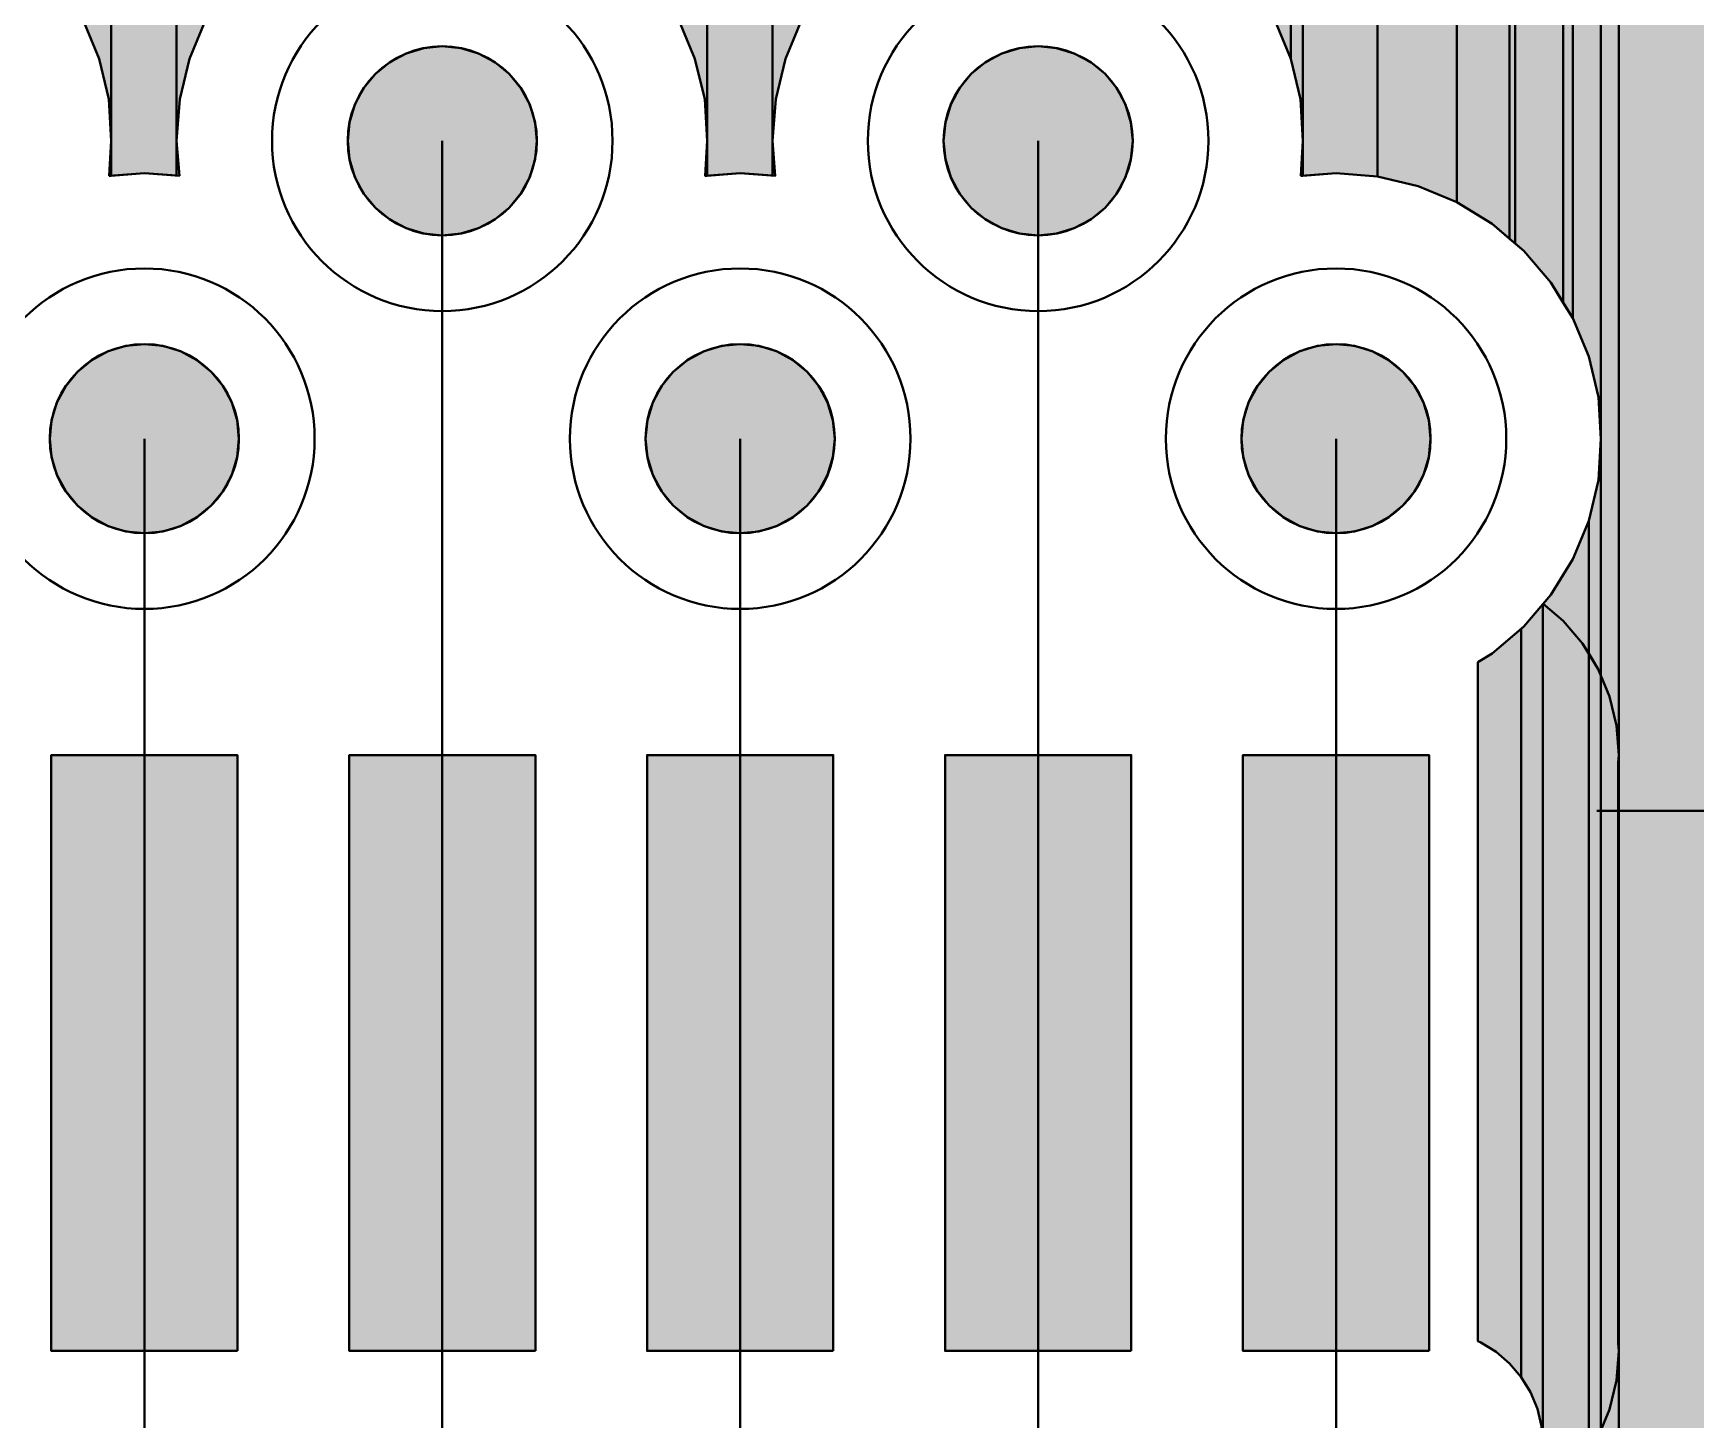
# Model space of a CAD drawing. Header units: millimetres. Extents: x 3.5 to 53, y 2.8 to 30.3.
# Drawn here: x 30.322 to 34.786, y 13.892 to 17.616 of the extents above; entities that cross this region are included whole.
import ezdxf

# ---------------------------------------------------------------- set-up
doc = ezdxf.new("R2010")
doc.units = ezdxf.units.MM
for name, color, linetype in [('bottom_copper', 7, 'Continuous'), ('drill_plated', 7, 'Continuous'), ('top_copper', 7, 'Continuous'), ('top_silk', 7, 'Continuous')]:
    doc.layers.add(name, color=color, linetype=linetype)

# ---------------------------------------------------------------- blocks, each defined once
blk = doc.blocks.new('Block3177')
at = {"layer": 'bottom_copper', "lineweight": 40}
for points in [[(5.3996, 13.6), (5.393, 13.7116), (5.3669, 13.8205), (5.324, 13.9239), (5.324, 26), (5.3996, 26), (5.3996, 13.6)], [(5.6, 13.5046), (5.4884, 13.5134), (5.3996, 13.5064), (5.3996, 26), (5.6, 26), (5.6, 13.5046)], [(5.8123, 13.4356), (5.7089, 13.4785), (5.6, 13.5046), (5.6, 26), (5.8123, 26), (5.8123, 13.4356)], [(5.9546, 13.337), (5.9077, 13.3771), (5.8123, 13.4356), (5.8123, 26), (5.9546, 26), (5.9546, 13.337)], [(6.124, 13.1239), (6.0655, 13.2193), (5.9928, 13.3044), (5.9546, 13.337), (5.9546, 26), (6.124, 26), (6.124, 13.1239)], [(6.1996, 12.8), (6.193, 12.9116), (6.1669, 13.0205), (6.124, 13.1239), (6.124, 26), (6.1996, 26), (6.1996, 12.8)], [(12.4884, 0), (6.1996, 0), (6.1996, 26), (12.4884, 26), (12.4884, 0)], [(2.1996, 13.6), (2.193, 13.7116), (2.1669, 13.8205), (2.124, 13.9239), (2.124, 20.2275), (2.1996, 20.2275), (2.1996, 13.6)], [(2.375, 13.5066), (2.2884, 13.5134), (2.1996, 13.5064), (2.1996, 20.2275), (2.375, 20.2275), (2.375, 13.5066)], [(2.5113, 14.0193), (2.4528, 13.9239), (2.4099, 13.8205), (2.3838, 13.7116), (2.375, 13.6), (2.375, 20.2275), (2.5113, 20.2275), (2.5113, 14.0193)], [(3.7996, 13.6), (3.793, 13.7116), (3.7669, 13.8205), (3.724, 13.9239), (3.724, 20.2275), (3.7996, 20.2275), (3.7996, 13.6)], [(3.975, 13.5066), (3.8884, 13.5134), (3.7996, 13.5064), (3.7996, 20.2275), (3.975, 20.2275), (3.975, 13.5066)], [(4.1036, 14.0067), (4.0528, 13.9239), (4.0099, 13.8205), (3.9838, 13.7116), (3.975, 13.6), (3.975, 20.2275), (4.1036, 20.2275), (4.1036, 14.0067)], [(2.1996, 13.5064), (2.194, 13.506), (2.1996, 13.6), (2.1996, 13.5064)], [(2.375, 13.5066), (2.375, 13.6), (2.3824, 13.506), (2.375, 13.5066)], [(3.7996, 13.5064), (3.794, 13.506), (3.7996, 13.6), (3.7996, 13.5064)], [(3.975, 13.5066), (3.975, 13.6), (3.9824, 13.506), (3.975, 13.5066)], [(5.3996, 13.5064), (5.394, 13.506), (5.3996, 13.6), (5.3996, 13.5064)], [(6.1996, 3.2), (6.193, 3.3116), (6.1669, 3.4205), (6.1669, 12.5795), (6.193, 12.6884), (6.1996, 12.8), (6.1996, 3.2)], [(6.1669, 3.4205), (6.124, 3.5239), (6.0655, 3.6193), (6.0441, 3.6444), (6.0441, 12.3556), (6.0655, 12.3807), (6.124, 12.4761), (6.1669, 12.5795), (6.1669, 3.4205)], [(6.0441, 10.1), (6.0404, 10.1478), (6.0292, 10.1945), (6.0108, 10.2388), (5.9858, 10.2795), (5.9857, 12.2895), (5.9928, 12.2956), (6.0441, 12.3556), (6.0441, 10.1)], [(5.9857, 10.2797), (5.9546, 10.3162), (5.9181, 10.3473), (5.8772, 10.3724), (5.8694, 10.3756), (5.8694, 12.1994), (5.9077, 12.2229), (5.9857, 12.2895), (5.9857, 10.2797)]]:
    blk.add_hatch(color=7, dxfattribs=at).paths.add_polyline_path(points, flags=0)
at = {"layer": 'bottom_copper', "color": 7, "lineweight": 40}
for points in [[(5.3996, 13.6), (5.393, 13.7116), (5.3669, 13.8205), (5.324, 13.9239), (5.324, 26), (5.3996, 26), (5.3996, 13.6)], [(5.6, 13.5046), (5.4884, 13.5134), (5.3996, 13.5064), (5.3996, 26), (5.6, 26), (5.6, 13.5046)], [(5.8123, 13.4356), (5.7089, 13.4785), (5.6, 13.5046), (5.6, 26), (5.8123, 26), (5.8123, 13.4356)], [(5.9546, 13.337), (5.9077, 13.3771), (5.8123, 13.4356), (5.8123, 26), (5.9546, 26), (5.9546, 13.337)], [(6.124, 13.1239), (6.0655, 13.2193), (5.9928, 13.3044), (5.9546, 13.337), (5.9546, 26), (6.124, 26), (6.124, 13.1239)], [(6.1996, 12.8), (6.193, 12.9116), (6.1669, 13.0205), (6.124, 13.1239), (6.124, 26), (6.1996, 26), (6.1996, 12.8)], [(12.4884, 0), (6.1996, 0), (6.1996, 26), (12.4884, 26), (12.4884, 0)], [(2.1996, 13.6), (2.193, 13.7116), (2.1669, 13.8205), (2.124, 13.9239), (2.124, 20.2275), (2.1996, 20.2275), (2.1996, 13.6)], [(2.375, 13.5066), (2.2884, 13.5134), (2.1996, 13.5064), (2.1996, 20.2275), (2.375, 20.2275), (2.375, 13.5066)], [(2.5113, 14.0193), (2.4528, 13.9239), (2.4099, 13.8205), (2.3838, 13.7116), (2.375, 13.6), (2.375, 20.2275), (2.5113, 20.2275), (2.5113, 14.0193)], [(3.7996, 13.6), (3.793, 13.7116), (3.7669, 13.8205), (3.724, 13.9239), (3.724, 20.2275), (3.7996, 20.2275), (3.7996, 13.6)], [(3.975, 13.5066), (3.8884, 13.5134), (3.7996, 13.5064), (3.7996, 20.2275), (3.975, 20.2275), (3.975, 13.5066)], [(4.1036, 14.0067), (4.0528, 13.9239), (4.0099, 13.8205), (3.9838, 13.7116), (3.975, 13.6), (3.975, 20.2275), (4.1036, 20.2275), (4.1036, 14.0067)], [(2.1996, 13.5064), (2.194, 13.506), (2.1996, 13.6), (2.1996, 13.5064)], [(2.375, 13.5066), (2.375, 13.6), (2.3824, 13.506), (2.375, 13.5066)], [(3.7996, 13.5064), (3.794, 13.506), (3.7996, 13.6), (3.7996, 13.5064)], [(3.975, 13.5066), (3.975, 13.6), (3.9824, 13.506), (3.975, 13.5066)], [(5.3996, 13.5064), (5.394, 13.506), (5.3996, 13.6), (5.3996, 13.5064)], [(6.1996, 3.2), (6.193, 3.3116), (6.1669, 3.4205), (6.1669, 12.5795), (6.193, 12.6884), (6.1996, 12.8), (6.1996, 3.2)], [(6.1669, 3.4205), (6.124, 3.5239), (6.0655, 3.6193), (6.0441, 3.6444), (6.0441, 12.3556), (6.0655, 12.3807), (6.124, 12.4761), (6.1669, 12.5795), (6.1669, 3.4205)], [(6.0441, 10.1), (6.0404, 10.1478), (6.0292, 10.1945), (6.0108, 10.2388), (5.9858, 10.2795), (5.9857, 12.2895), (5.9928, 12.2956), (6.0441, 12.3556), (6.0441, 10.1)], [(5.9857, 10.2797), (5.9546, 10.3162), (5.9181, 10.3473), (5.8772, 10.3724), (5.8694, 10.3756), (5.8694, 12.1994), (5.9077, 12.2229), (5.9857, 12.2895), (5.9857, 10.2797)]]:
    blk.add_lwpolyline(points, close=True, dxfattribs=at)
blk = doc.blocks.new('Block15967')
at = {"layer": 'top_copper', "lineweight": 40}
for points in [[(5.258, 13.8205), (5.2151, 13.9239), (5.1566, 14.0193), (5.1295, 14.051), (5.1295, 26), (5.258, 26), (5.258, 13.8205)], [(5.2907, 13.6), (5.2841, 13.7116), (5.258, 13.8205), (5.258, 26), (5.2907, 26), (5.2907, 13.6)], [(5.4911, 13.5046), (5.3795, 13.5134), (5.2907, 13.5064), (5.2907, 26), (5.4911, 26), (5.4911, 13.5046)], [(5.7034, 13.4356), (5.6, 13.4785), (5.4911, 13.5046), (5.4911, 26), (5.7034, 26), (5.7034, 13.4356)], [(5.8608, 13.3241), (5.7988, 13.3771), (5.7034, 13.4356), (5.7034, 26), (5.8608, 26), (5.8608, 13.3241)], [(5.9898, 13.1652), (5.9566, 13.2193), (5.8839, 13.3044), (5.8608, 13.3241), (5.8608, 26), (5.9898, 26), (5.9898, 13.1652)], [(6.0907, 12.8), (6.0841, 12.9116), (6.058, 13.0205), (6.0151, 13.1239), (5.9898, 13.1652), (5.9898, 26), (6.0907, 26), (6.0907, 12.8)], [(6.1391, 11.95), (6.1328, 12.0297), (6.1141, 12.1075), (6.0907, 12.1639), (6.0907, 26), (6.1391, 26), (6.1391, 11.95)], [(12.3795, 0), (6.1391, 0), (6.1391, 26), (12.3795, 26), (12.3795, 0)], [(2.0907, 13.6), (2.0841, 13.7116), (2.058, 13.8205), (2.0151, 13.9239), (2.0151, 20.2275), (2.0907, 20.2275), (2.0907, 13.6)], [(2.2661, 13.5066), (2.1795, 13.5134), (2.0907, 13.5064), (2.0907, 20.2275), (2.2661, 20.2275), (2.2661, 13.5066)], [(2.4024, 14.0193), (2.3439, 13.9239), (2.301, 13.8205), (2.2749, 13.7116), (2.2661, 13.6), (2.2661, 20.2275), (2.4024, 20.2275), (2.4024, 14.0193)], [(3.6907, 13.6), (3.6841, 13.7116), (3.658, 13.8205), (3.6151, 13.9239), (3.6151, 20.2275), (3.6907, 20.2275), (3.6907, 13.6)], [(3.8661, 13.5066), (3.7795, 13.5134), (3.6907, 13.5064), (3.6907, 20.2275), (3.8661, 20.2275), (3.8661, 13.5066)], [(3.9947, 14.0067), (3.9439, 13.9239), (3.901, 13.8205), (3.8749, 13.7116), (3.8661, 13.6), (3.8661, 20.2275), (3.9947, 20.2275), (3.9947, 14.0067)], [(2.0907, 13.5064), (2.0851, 13.506), (2.0907, 13.6), (2.0907, 13.5064)], [(2.2661, 13.5066), (2.2661, 13.6), (2.2735, 13.506), (2.2661, 13.5066)], [(3.6907, 13.5064), (3.6851, 13.506), (3.6907, 13.6), (3.6907, 13.5064)], [(3.8661, 13.5066), (3.8661, 13.6), (3.8735, 13.506), (3.8661, 13.5066)], [(5.2907, 13.5064), (5.2851, 13.506), (5.2907, 13.6), (5.2907, 13.5064)], [(6.0907, 12.1639), (6.0835, 12.1813), (6.058, 12.2229), (6.058, 12.5795), (6.0841, 12.6884), (6.0907, 12.8), (6.0907, 12.1639)], [(6.058, 12.2229), (6.0417, 12.2495), (5.9898, 12.3103), (5.9359, 12.3564), (5.9566, 12.3807), (6.0151, 12.4761), (6.058, 12.5795), (6.058, 12.2229)], [(6.1391, 10.35), (6.1375, 10.3699), (6.1375, 11.9301), (6.1391, 11.95), (6.1391, 10.35)], [(6.1391, 7.65), (6.1328, 7.7297), (6.1141, 7.8075), (6.0835, 7.8813), (6.0417, 7.9495), (6.0417, 10.0505), (6.0835, 10.1187), (6.1141, 10.1925), (6.1328, 10.2703), (6.1391, 10.35), (6.1391, 7.65)]]:
    blk.add_hatch(color=7, dxfattribs=at).paths.add_polyline_path(points, flags=0)
at = {"layer": 'top_copper', "color": 7, "lineweight": 40}
for points in [[(5.258, 13.8205), (5.2151, 13.9239), (5.1566, 14.0193), (5.1295, 14.051), (5.1295, 26), (5.258, 26), (5.258, 13.8205)], [(5.2907, 13.6), (5.2841, 13.7116), (5.258, 13.8205), (5.258, 26), (5.2907, 26), (5.2907, 13.6)], [(5.4911, 13.5046), (5.3795, 13.5134), (5.2907, 13.5064), (5.2907, 26), (5.4911, 26), (5.4911, 13.5046)], [(5.7034, 13.4356), (5.6, 13.4785), (5.4911, 13.5046), (5.4911, 26), (5.7034, 26), (5.7034, 13.4356)], [(5.8608, 13.3241), (5.7988, 13.3771), (5.7034, 13.4356), (5.7034, 26), (5.8608, 26), (5.8608, 13.3241)], [(5.9898, 13.1652), (5.9566, 13.2193), (5.8839, 13.3044), (5.8608, 13.3241), (5.8608, 26), (5.9898, 26), (5.9898, 13.1652)], [(6.0907, 12.8), (6.0841, 12.9116), (6.058, 13.0205), (6.0151, 13.1239), (5.9898, 13.1652), (5.9898, 26), (6.0907, 26), (6.0907, 12.8)], [(6.1391, 11.95), (6.1328, 12.0297), (6.1141, 12.1075), (6.0907, 12.1639), (6.0907, 26), (6.1391, 26), (6.1391, 11.95)], [(12.3795, 0), (6.1391, 0), (6.1391, 26), (12.3795, 26), (12.3795, 0)], [(2.0907, 13.6), (2.0841, 13.7116), (2.058, 13.8205), (2.0151, 13.9239), (2.0151, 20.2275), (2.0907, 20.2275), (2.0907, 13.6)], [(2.2661, 13.5066), (2.1795, 13.5134), (2.0907, 13.5064), (2.0907, 20.2275), (2.2661, 20.2275), (2.2661, 13.5066)], [(2.4024, 14.0193), (2.3439, 13.9239), (2.301, 13.8205), (2.2749, 13.7116), (2.2661, 13.6), (2.2661, 20.2275), (2.4024, 20.2275), (2.4024, 14.0193)], [(3.6907, 13.6), (3.6841, 13.7116), (3.658, 13.8205), (3.6151, 13.9239), (3.6151, 20.2275), (3.6907, 20.2275), (3.6907, 13.6)], [(3.8661, 13.5066), (3.7795, 13.5134), (3.6907, 13.5064), (3.6907, 20.2275), (3.8661, 20.2275), (3.8661, 13.5066)], [(3.9947, 14.0067), (3.9439, 13.9239), (3.901, 13.8205), (3.8749, 13.7116), (3.8661, 13.6), (3.8661, 20.2275), (3.9947, 20.2275), (3.9947, 14.0067)], [(2.0907, 13.5064), (2.0851, 13.506), (2.0907, 13.6), (2.0907, 13.5064)], [(2.2661, 13.5066), (2.2661, 13.6), (2.2735, 13.506), (2.2661, 13.5066)], [(3.6907, 13.5064), (3.6851, 13.506), (3.6907, 13.6), (3.6907, 13.5064)], [(3.8661, 13.5066), (3.8661, 13.6), (3.8735, 13.506), (3.8661, 13.5066)], [(5.2907, 13.5064), (5.2851, 13.506), (5.2907, 13.6), (5.2907, 13.5064)], [(6.0907, 12.1639), (6.0835, 12.1813), (6.058, 12.2229), (6.058, 12.5795), (6.0841, 12.6884), (6.0907, 12.8), (6.0907, 12.1639)], [(6.058, 12.2229), (6.0417, 12.2495), (5.9898, 12.3103), (5.9359, 12.3564), (5.9566, 12.3807), (6.0151, 12.4761), (6.058, 12.5795), (6.058, 12.2229)], [(6.1391, 10.35), (6.1375, 10.3699), (6.1375, 11.9301), (6.1391, 11.95), (6.1391, 10.35)], [(6.1391, 7.65), (6.1328, 7.7297), (6.1141, 7.8075), (6.0835, 7.8813), (6.0417, 7.9495), (6.0417, 10.0505), (6.0835, 10.1187), (6.1141, 10.1925), (6.1328, 10.2703), (6.1391, 10.35), (6.1391, 7.65)]]:
    blk.add_lwpolyline(points, close=True, dxfattribs=at)

msp = doc.modelspace()

# ---------------------------------------------------------------- hatches: boundary and pattern name
at = {"layer": 'bottom_copper', "lineweight": 40}
for points in [[(31.6694, 17.2775), (31.655, 17.2299), (31.6315, 17.186), (31.5999, 17.1475), (31.5614, 17.1159), (31.5175, 17.0924), (31.4699, 17.078), (31.4203, 17.0731), (31.3707, 17.078), (31.3231, 17.0924), (31.2792, 17.1159), (31.2407, 17.1475), (31.2091, 17.186), (31.1856, 17.2299), (31.1712, 17.2775), (31.1663, 17.3271), (31.1712, 17.3767), (31.1856, 17.4243), (31.2091, 17.4682), (31.2407, 17.5067), (31.2792, 17.5383), (31.3231, 17.5618), (31.3707, 17.5762), (31.4203, 17.5811), (31.4699, 17.5762), (31.5175, 17.5618), (31.5614, 17.5383), (31.5999, 17.5067), (31.6315, 17.4682), (31.655, 17.4243), (31.6694, 17.3767), (31.6743, 17.3271), (31.6694, 17.2775)], [(33.2694, 17.2775), (33.255, 17.2299), (33.2315, 17.186), (33.1999, 17.1475), (33.1614, 17.1159), (33.1175, 17.0924), (33.0699, 17.078), (33.0203, 17.0731), (32.9707, 17.078), (32.9231, 17.0924), (32.8792, 17.1159), (32.8407, 17.1475), (32.8091, 17.186), (32.7856, 17.2299), (32.7712, 17.2775), (32.7663, 17.3271), (32.7712, 17.3767), (32.7856, 17.4243), (32.8091, 17.4682), (32.8407, 17.5067), (32.8792, 17.5383), (32.9231, 17.5618), (32.9707, 17.5762), (33.0203, 17.5811), (33.0699, 17.5762), (33.1175, 17.5618), (33.1614, 17.5383), (33.1999, 17.5067), (33.2315, 17.4682), (33.255, 17.4243), (33.2694, 17.3767), (33.2743, 17.3271), (33.2694, 17.2775)], [(30.8694, 16.4775), (30.855, 16.4299), (30.8315, 16.386), (30.7999, 16.3475), (30.7614, 16.3159), (30.7175, 16.2924), (30.6699, 16.278), (30.6203, 16.2731), (30.5707, 16.278), (30.5231, 16.2924), (30.4792, 16.3159), (30.4407, 16.3475), (30.4091, 16.386), (30.3856, 16.4299), (30.3712, 16.4775), (30.3663, 16.5271), (30.3712, 16.5767), (30.3856, 16.6243), (30.4091, 16.6682), (30.4407, 16.7067), (30.4792, 16.7383), (30.5231, 16.7618), (30.5707, 16.7762), (30.6203, 16.7811), (30.6699, 16.7762), (30.7175, 16.7618), (30.7614, 16.7383), (30.7999, 16.7067), (30.8315, 16.6682), (30.855, 16.6243), (30.8694, 16.5767), (30.8743, 16.5271), (30.8694, 16.4775)], [(32.4694, 16.4775), (32.455, 16.4299), (32.4315, 16.386), (32.3999, 16.3475), (32.3614, 16.3159), (32.3175, 16.2924), (32.2699, 16.278), (32.2203, 16.2731), (32.1707, 16.278), (32.1231, 16.2924), (32.0792, 16.3159), (32.0407, 16.3475), (32.0091, 16.386), (31.9856, 16.4299), (31.9712, 16.4775), (31.9663, 16.5271), (31.9712, 16.5767), (31.9856, 16.6243), (32.0091, 16.6682), (32.0407, 16.7067), (32.0792, 16.7383), (32.1231, 16.7618), (32.1707, 16.7762), (32.2203, 16.7811), (32.2699, 16.7762), (32.3175, 16.7618), (32.3614, 16.7383), (32.3999, 16.7067), (32.4315, 16.6682), (32.455, 16.6243), (32.4694, 16.5767), (32.4743, 16.5271), (32.4694, 16.4775)], [(34.0694, 16.4775), (34.055, 16.4299), (34.0315, 16.386), (33.9999, 16.3475), (33.9614, 16.3159), (33.9175, 16.2924), (33.8699, 16.278), (33.8203, 16.2731), (33.7707, 16.278), (33.7231, 16.2924), (33.6792, 16.3159), (33.6407, 16.3475), (33.6091, 16.386), (33.5856, 16.4299), (33.5712, 16.4775), (33.5663, 16.5271), (33.5712, 16.5767), (33.5856, 16.6243), (33.6091, 16.6682), (33.6407, 16.7067), (33.6792, 16.7383), (33.7231, 16.7618), (33.7707, 16.7762), (33.8203, 16.7811), (33.8699, 16.7762), (33.9175, 16.7618), (33.9614, 16.7383), (33.9999, 16.7067), (34.0315, 16.6682), (34.055, 16.6243), (34.0694, 16.5767), (34.0743, 16.5271), (34.0694, 16.4775)]]:
    msp.add_hatch(color=7, dxfattribs=at).paths.add_polyline_path(points, flags=0)
at = {"layer": 'drill_plated', "lineweight": 40}
for points in [[(31.6694, 17.2775), (31.655, 17.2299), (31.6315, 17.186), (31.5999, 17.1475), (31.5614, 17.1159), (31.5175, 17.0924), (31.4699, 17.078), (31.4203, 17.0731), (31.3707, 17.078), (31.3231, 17.0924), (31.2792, 17.1159), (31.2407, 17.1475), (31.2091, 17.186), (31.1856, 17.2299), (31.1712, 17.2775), (31.1663, 17.3271), (31.1712, 17.3767), (31.1856, 17.4243), (31.2091, 17.4682), (31.2407, 17.5067), (31.2792, 17.5383), (31.3231, 17.5618), (31.3707, 17.5762), (31.4203, 17.5811), (31.4699, 17.5762), (31.5175, 17.5618), (31.5614, 17.5383), (31.5999, 17.5067), (31.6315, 17.4682), (31.655, 17.4243), (31.6694, 17.3767), (31.6743, 17.3271), (31.6694, 17.2775)], [(33.2694, 17.2775), (33.255, 17.2299), (33.2315, 17.186), (33.1999, 17.1475), (33.1614, 17.1159), (33.1175, 17.0924), (33.0699, 17.078), (33.0203, 17.0731), (32.9707, 17.078), (32.9231, 17.0924), (32.8792, 17.1159), (32.8407, 17.1475), (32.8091, 17.186), (32.7856, 17.2299), (32.7712, 17.2775), (32.7663, 17.3271), (32.7712, 17.3767), (32.7856, 17.4243), (32.8091, 17.4682), (32.8407, 17.5067), (32.8792, 17.5383), (32.9231, 17.5618), (32.9707, 17.5762), (33.0203, 17.5811), (33.0699, 17.5762), (33.1175, 17.5618), (33.1614, 17.5383), (33.1999, 17.5067), (33.2315, 17.4682), (33.255, 17.4243), (33.2694, 17.3767), (33.2743, 17.3271), (33.2694, 17.2775)], [(30.8694, 16.4775), (30.855, 16.4299), (30.8315, 16.386), (30.7999, 16.3475), (30.7614, 16.3159), (30.7175, 16.2924), (30.6699, 16.278), (30.6203, 16.2731), (30.5707, 16.278), (30.5231, 16.2924), (30.4792, 16.3159), (30.4407, 16.3475), (30.4091, 16.386), (30.3856, 16.4299), (30.3712, 16.4775), (30.3663, 16.5271), (30.3712, 16.5767), (30.3856, 16.6243), (30.4091, 16.6682), (30.4407, 16.7067), (30.4792, 16.7383), (30.5231, 16.7618), (30.5707, 16.7762), (30.6203, 16.7811), (30.6699, 16.7762), (30.7175, 16.7618), (30.7614, 16.7383), (30.7999, 16.7067), (30.8315, 16.6682), (30.855, 16.6243), (30.8694, 16.5767), (30.8743, 16.5271), (30.8694, 16.4775)], [(32.4694, 16.4775), (32.455, 16.4299), (32.4315, 16.386), (32.3999, 16.3475), (32.3614, 16.3159), (32.3175, 16.2924), (32.2699, 16.278), (32.2203, 16.2731), (32.1707, 16.278), (32.1231, 16.2924), (32.0792, 16.3159), (32.0407, 16.3475), (32.0091, 16.386), (31.9856, 16.4299), (31.9712, 16.4775), (31.9663, 16.5271), (31.9712, 16.5767), (31.9856, 16.6243), (32.0091, 16.6682), (32.0407, 16.7067), (32.0792, 16.7383), (32.1231, 16.7618), (32.1707, 16.7762), (32.2203, 16.7811), (32.2699, 16.7762), (32.3175, 16.7618), (32.3614, 16.7383), (32.3999, 16.7067), (32.4315, 16.6682), (32.455, 16.6243), (32.4694, 16.5767), (32.4743, 16.5271), (32.4694, 16.4775)], [(34.0694, 16.4775), (34.055, 16.4299), (34.0315, 16.386), (33.9999, 16.3475), (33.9614, 16.3159), (33.9175, 16.2924), (33.8699, 16.278), (33.8203, 16.2731), (33.7707, 16.278), (33.7231, 16.2924), (33.6792, 16.3159), (33.6407, 16.3475), (33.6091, 16.386), (33.5856, 16.4299), (33.5712, 16.4775), (33.5663, 16.5271), (33.5712, 16.5767), (33.5856, 16.6243), (33.6091, 16.6682), (33.6407, 16.7067), (33.6792, 16.7383), (33.7231, 16.7618), (33.7707, 16.7762), (33.8203, 16.7811), (33.8699, 16.7762), (33.9175, 16.7618), (33.9614, 16.7383), (33.9999, 16.7067), (34.0315, 16.6682), (34.055, 16.6243), (34.0694, 16.5767), (34.0743, 16.5271), (34.0694, 16.4775)]]:
    msp.add_hatch(color=7, dxfattribs=at).paths.add_polyline_path(points, flags=0)
at = {"layer": 'top_copper', "lineweight": 40}
for points in [[(31.6694, 17.2775), (31.655, 17.2299), (31.6315, 17.186), (31.5999, 17.1475), (31.5614, 17.1159), (31.5175, 17.0924), (31.4699, 17.078), (31.4203, 17.0731), (31.3707, 17.078), (31.3231, 17.0924), (31.2792, 17.1159), (31.2407, 17.1475), (31.2091, 17.186), (31.1856, 17.2299), (31.1712, 17.2775), (31.1663, 17.3271), (31.1712, 17.3767), (31.1856, 17.4243), (31.2091, 17.4682), (31.2407, 17.5067), (31.2792, 17.5383), (31.3231, 17.5618), (31.3707, 17.5762), (31.4203, 17.5811), (31.4699, 17.5762), (31.5175, 17.5618), (31.5614, 17.5383), (31.5999, 17.5067), (31.6315, 17.4682), (31.655, 17.4243), (31.6694, 17.3767), (31.6743, 17.3271), (31.6694, 17.2775)], [(33.2694, 17.2775), (33.255, 17.2299), (33.2315, 17.186), (33.1999, 17.1475), (33.1614, 17.1159), (33.1175, 17.0924), (33.0699, 17.078), (33.0203, 17.0731), (32.9707, 17.078), (32.9231, 17.0924), (32.8792, 17.1159), (32.8407, 17.1475), (32.8091, 17.186), (32.7856, 17.2299), (32.7712, 17.2775), (32.7663, 17.3271), (32.7712, 17.3767), (32.7856, 17.4243), (32.8091, 17.4682), (32.8407, 17.5067), (32.8792, 17.5383), (32.9231, 17.5618), (32.9707, 17.5762), (33.0203, 17.5811), (33.0699, 17.5762), (33.1175, 17.5618), (33.1614, 17.5383), (33.1999, 17.5067), (33.2315, 17.4682), (33.255, 17.4243), (33.2694, 17.3767), (33.2743, 17.3271), (33.2694, 17.2775)], [(30.8694, 16.4775), (30.855, 16.4299), (30.8315, 16.386), (30.7999, 16.3475), (30.7614, 16.3159), (30.7175, 16.2924), (30.6699, 16.278), (30.6203, 16.2731), (30.5707, 16.278), (30.5231, 16.2924), (30.4792, 16.3159), (30.4407, 16.3475), (30.4091, 16.386), (30.3856, 16.4299), (30.3712, 16.4775), (30.3663, 16.5271), (30.3712, 16.5767), (30.3856, 16.6243), (30.4091, 16.6682), (30.4407, 16.7067), (30.4792, 16.7383), (30.5231, 16.7618), (30.5707, 16.7762), (30.6203, 16.7811), (30.6699, 16.7762), (30.7175, 16.7618), (30.7614, 16.7383), (30.7999, 16.7067), (30.8315, 16.6682), (30.855, 16.6243), (30.8694, 16.5767), (30.8743, 16.5271), (30.8694, 16.4775)], [(32.4694, 16.4775), (32.455, 16.4299), (32.4315, 16.386), (32.3999, 16.3475), (32.3614, 16.3159), (32.3175, 16.2924), (32.2699, 16.278), (32.2203, 16.2731), (32.1707, 16.278), (32.1231, 16.2924), (32.0792, 16.3159), (32.0407, 16.3475), (32.0091, 16.386), (31.9856, 16.4299), (31.9712, 16.4775), (31.9663, 16.5271), (31.9712, 16.5767), (31.9856, 16.6243), (32.0091, 16.6682), (32.0407, 16.7067), (32.0792, 16.7383), (32.1231, 16.7618), (32.1707, 16.7762), (32.2203, 16.7811), (32.2699, 16.7762), (32.3175, 16.7618), (32.3614, 16.7383), (32.3999, 16.7067), (32.4315, 16.6682), (32.455, 16.6243), (32.4694, 16.5767), (32.4743, 16.5271), (32.4694, 16.4775)], [(34.0694, 16.4775), (34.055, 16.4299), (34.0315, 16.386), (33.9999, 16.3475), (33.9614, 16.3159), (33.9175, 16.2924), (33.8699, 16.278), (33.8203, 16.2731), (33.7707, 16.278), (33.7231, 16.2924), (33.6792, 16.3159), (33.6407, 16.3475), (33.6091, 16.386), (33.5856, 16.4299), (33.5712, 16.4775), (33.5663, 16.5271), (33.5712, 16.5767), (33.5856, 16.6243), (33.6091, 16.6682), (33.6407, 16.7067), (33.6792, 16.7383), (33.7231, 16.7618), (33.7707, 16.7762), (33.8203, 16.7811), (33.8699, 16.7762), (33.9175, 16.7618), (33.9614, 16.7383), (33.9999, 16.7067), (34.0315, 16.6682), (34.055, 16.6243), (34.0694, 16.5767), (34.0743, 16.5271), (34.0694, 16.4775)], [(30.8703, 14.0771), (30.3703, 14.0771), (30.3703, 15.6771), (30.8703, 15.6771), (30.8703, 14.0771)], [(31.6703, 14.0771), (31.1703, 14.0771), (31.1703, 15.6771), (31.6703, 15.6771), (31.6703, 14.0771)], [(32.4703, 14.0771), (31.9703, 14.0771), (31.9703, 15.6771), (32.4703, 15.6771), (32.4703, 14.0771)], [(33.2703, 14.0771), (32.7703, 14.0771), (32.7703, 15.6771), (33.2703, 15.6771), (33.2703, 14.0771)], [(34.0703, 14.0771), (33.5703, 14.0771), (33.5703, 15.6771), (34.0703, 15.6771), (34.0703, 14.0771)]]:
    msp.add_hatch(color=7, dxfattribs=at).paths.add_polyline_path(points, flags=0)

# ---------------------------------------------------------------- linework, layer by layer
at = {"layer": 'bottom_copper', "color": 7, "lineweight": 40}
for p, q in [((30.4988, 17.5476), (30.4559, 17.651)), ((30.7847, 17.651), (30.7418, 17.5476)), ((32.0988, 17.5476), (32.0559, 17.651)), ((32.3847, 17.651), (32.3418, 17.5476)), ((33.6988, 17.5476), (33.6559, 17.651)), ((30.5249, 17.4387), (30.4988, 17.5476)), ((30.7418, 17.5476), (30.7157, 17.4387)), ((32.1249, 17.4387), (32.0988, 17.5476)), ((32.3418, 17.5476), (32.3157, 17.4387)), ((33.7249, 17.4387), (33.6988, 17.5476)), ((30.5315, 17.3271), (30.5249, 17.4387)), ((30.7157, 17.4387), (30.7069, 17.3271)), ((32.1315, 17.3271), (32.1249, 17.4387)), ((32.3157, 17.4387), (32.3069, 17.3271)), ((33.7315, 17.3271), (33.7249, 17.4387)), ((30.5259, 17.2331), (30.5315, 17.3271)), ((30.7069, 17.3271), (30.7143, 17.2331)), ((31.4203, 17.3271), (31.4203, 12.8271)), ((32.1259, 17.2331), (32.1315, 17.3271)), ((32.3069, 17.3271), (32.3143, 17.2331)), ((33.0203, 17.3271), (33.0203, 12.8271)), ((33.7259, 17.2331), (33.7315, 17.3271)), ((30.6203, 17.2405), (30.5259, 17.2331)), ((30.7143, 17.2331), (30.6203, 17.2405)), ((32.2203, 17.2405), (32.1259, 17.2331)), ((32.3143, 17.2331), (32.2203, 17.2405)), ((33.8203, 17.2405), (33.7259, 17.2331)), ((33.9319, 17.2317), (33.8203, 17.2405)), ((34.0408, 17.2056), (33.9319, 17.2317)), ((34.1442, 17.1627), (34.0408, 17.2056)), ((34.2396, 17.1042), (34.1442, 17.1627)), ((34.3247, 17.0315), (34.2396, 17.1042)), ((34.3974, 16.9464), (34.3247, 17.0315)), ((34.4559, 16.851), (34.3974, 16.9464)), ((34.4988, 16.7476), (34.4559, 16.851)), ((34.5249, 16.6387), (34.4988, 16.7476)), ((34.5315, 16.5271), (34.5249, 16.6387)), ((30.6203, 16.5271), (30.6203, 12.8271)), ((32.2203, 16.5271), (32.2203, 12.8271)), ((33.8203, 16.5271), (33.8203, 12.8271)), ((34.5249, 16.4155), (34.5315, 16.5271)), ((34.4988, 16.3066), (34.5249, 16.4155)), ((34.4559, 16.2032), (34.4988, 16.3066)), ((34.3974, 16.1078), (34.4559, 16.2032)), ((34.3247, 16.0227), (34.3974, 16.1078)), ((34.2396, 15.95), (34.3247, 16.0227)), ((34.2013, 15.9265), (34.2396, 15.95)), ((34.2013, 14.1027), (34.2013, 15.9265)), ((34.2091, 14.0995), (34.2013, 14.1027)), ((34.25, 14.0744), (34.2091, 14.0995)), ((34.2865, 14.0433), (34.25, 14.0744)), ((34.3176, 14.0068), (34.2865, 14.0433)), ((34.3427, 13.9659), (34.3176, 14.0068)), ((34.3611, 13.9216), (34.3427, 13.9659)), ((34.3723, 13.8749), (34.3611, 13.9216))]:
    msp.add_line(p, q, dxfattribs=at)
for points in [[(31.6694, 17.2775), (31.655, 17.2299), (31.6315, 17.186), (31.5999, 17.1475), (31.5614, 17.1159), (31.5175, 17.0924), (31.4699, 17.078), (31.4203, 17.0731), (31.3707, 17.078), (31.3231, 17.0924), (31.2792, 17.1159), (31.2407, 17.1475), (31.2091, 17.186), (31.1856, 17.2299), (31.1712, 17.2775), (31.1663, 17.3271), (31.1712, 17.3767), (31.1856, 17.4243), (31.2091, 17.4682), (31.2407, 17.5067), (31.2792, 17.5383), (31.3231, 17.5618), (31.3707, 17.5762), (31.4203, 17.5811), (31.4699, 17.5762), (31.5175, 17.5618), (31.5614, 17.5383), (31.5999, 17.5067), (31.6315, 17.4682), (31.655, 17.4243), (31.6694, 17.3767), (31.6743, 17.3271), (31.6694, 17.2775)], [(33.2694, 17.2775), (33.255, 17.2299), (33.2315, 17.186), (33.1999, 17.1475), (33.1614, 17.1159), (33.1175, 17.0924), (33.0699, 17.078), (33.0203, 17.0731), (32.9707, 17.078), (32.9231, 17.0924), (32.8792, 17.1159), (32.8407, 17.1475), (32.8091, 17.186), (32.7856, 17.2299), (32.7712, 17.2775), (32.7663, 17.3271), (32.7712, 17.3767), (32.7856, 17.4243), (32.8091, 17.4682), (32.8407, 17.5067), (32.8792, 17.5383), (32.9231, 17.5618), (32.9707, 17.5762), (33.0203, 17.5811), (33.0699, 17.5762), (33.1175, 17.5618), (33.1614, 17.5383), (33.1999, 17.5067), (33.2315, 17.4682), (33.255, 17.4243), (33.2694, 17.3767), (33.2743, 17.3271), (33.2694, 17.2775)], [(30.8694, 16.4775), (30.855, 16.4299), (30.8315, 16.386), (30.7999, 16.3475), (30.7614, 16.3159), (30.7175, 16.2924), (30.6699, 16.278), (30.6203, 16.2731), (30.5707, 16.278), (30.5231, 16.2924), (30.4792, 16.3159), (30.4407, 16.3475), (30.4091, 16.386), (30.3856, 16.4299), (30.3712, 16.4775), (30.3663, 16.5271), (30.3712, 16.5767), (30.3856, 16.6243), (30.4091, 16.6682), (30.4407, 16.7067), (30.4792, 16.7383), (30.5231, 16.7618), (30.5707, 16.7762), (30.6203, 16.7811), (30.6699, 16.7762), (30.7175, 16.7618), (30.7614, 16.7383), (30.7999, 16.7067), (30.8315, 16.6682), (30.855, 16.6243), (30.8694, 16.5767), (30.8743, 16.5271), (30.8694, 16.4775)], [(32.4694, 16.4775), (32.455, 16.4299), (32.4315, 16.386), (32.3999, 16.3475), (32.3614, 16.3159), (32.3175, 16.2924), (32.2699, 16.278), (32.2203, 16.2731), (32.1707, 16.278), (32.1231, 16.2924), (32.0792, 16.3159), (32.0407, 16.3475), (32.0091, 16.386), (31.9856, 16.4299), (31.9712, 16.4775), (31.9663, 16.5271), (31.9712, 16.5767), (31.9856, 16.6243), (32.0091, 16.6682), (32.0407, 16.7067), (32.0792, 16.7383), (32.1231, 16.7618), (32.1707, 16.7762), (32.2203, 16.7811), (32.2699, 16.7762), (32.3175, 16.7618), (32.3614, 16.7383), (32.3999, 16.7067), (32.4315, 16.6682), (32.455, 16.6243), (32.4694, 16.5767), (32.4743, 16.5271), (32.4694, 16.4775)], [(34.0694, 16.4775), (34.055, 16.4299), (34.0315, 16.386), (33.9999, 16.3475), (33.9614, 16.3159), (33.9175, 16.2924), (33.8699, 16.278), (33.8203, 16.2731), (33.7707, 16.278), (33.7231, 16.2924), (33.6792, 16.3159), (33.6407, 16.3475), (33.6091, 16.386), (33.5856, 16.4299), (33.5712, 16.4775), (33.5663, 16.5271), (33.5712, 16.5767), (33.5856, 16.6243), (33.6091, 16.6682), (33.6407, 16.7067), (33.6792, 16.7383), (33.7231, 16.7618), (33.7707, 16.7762), (33.8203, 16.7811), (33.8699, 16.7762), (33.9175, 16.7618), (33.9614, 16.7383), (33.9999, 16.7067), (34.0315, 16.6682), (34.055, 16.6243), (34.0694, 16.5767), (34.0743, 16.5271), (34.0694, 16.4775)]]:
    msp.add_lwpolyline(points, close=True, dxfattribs=at)
for centre, major_axis in [((31.4203, 17.3271), (0.4572, 0)), ((33.0203, 17.3271), (0.4572, 0)), ((31.4203, 17.3271), (0.254, 0)), ((33.0203, 17.3271), (0.254, 0)), ((30.6203, 16.5271), (0.4572, 0)), ((32.2203, 16.5271), (0.4572, 0)), ((33.8203, 16.5271), (0.4572, 0)), ((30.6203, 16.5271), (0.254, 0)), ((32.2203, 16.5271), (0.254, 0)), ((33.8203, 16.5271), (0.254, 0))]:
    msp.add_ellipse(centre, major_axis=major_axis, ratio=1, dxfattribs=at)
at = {"layer": 'drill_plated', "color": 7, "lineweight": 40}
for points in [[(31.6694, 17.2775), (31.655, 17.2299), (31.6315, 17.186), (31.5999, 17.1475), (31.5614, 17.1159), (31.5175, 17.0924), (31.4699, 17.078), (31.4203, 17.0731), (31.3707, 17.078), (31.3231, 17.0924), (31.2792, 17.1159), (31.2407, 17.1475), (31.2091, 17.186), (31.1856, 17.2299), (31.1712, 17.2775), (31.1663, 17.3271), (31.1712, 17.3767), (31.1856, 17.4243), (31.2091, 17.4682), (31.2407, 17.5067), (31.2792, 17.5383), (31.3231, 17.5618), (31.3707, 17.5762), (31.4203, 17.5811), (31.4699, 17.5762), (31.5175, 17.5618), (31.5614, 17.5383), (31.5999, 17.5067), (31.6315, 17.4682), (31.655, 17.4243), (31.6694, 17.3767), (31.6743, 17.3271), (31.6694, 17.2775)], [(33.2694, 17.2775), (33.255, 17.2299), (33.2315, 17.186), (33.1999, 17.1475), (33.1614, 17.1159), (33.1175, 17.0924), (33.0699, 17.078), (33.0203, 17.0731), (32.9707, 17.078), (32.9231, 17.0924), (32.8792, 17.1159), (32.8407, 17.1475), (32.8091, 17.186), (32.7856, 17.2299), (32.7712, 17.2775), (32.7663, 17.3271), (32.7712, 17.3767), (32.7856, 17.4243), (32.8091, 17.4682), (32.8407, 17.5067), (32.8792, 17.5383), (32.9231, 17.5618), (32.9707, 17.5762), (33.0203, 17.5811), (33.0699, 17.5762), (33.1175, 17.5618), (33.1614, 17.5383), (33.1999, 17.5067), (33.2315, 17.4682), (33.255, 17.4243), (33.2694, 17.3767), (33.2743, 17.3271), (33.2694, 17.2775)], [(30.8694, 16.4775), (30.855, 16.4299), (30.8315, 16.386), (30.7999, 16.3475), (30.7614, 16.3159), (30.7175, 16.2924), (30.6699, 16.278), (30.6203, 16.2731), (30.5707, 16.278), (30.5231, 16.2924), (30.4792, 16.3159), (30.4407, 16.3475), (30.4091, 16.386), (30.3856, 16.4299), (30.3712, 16.4775), (30.3663, 16.5271), (30.3712, 16.5767), (30.3856, 16.6243), (30.4091, 16.6682), (30.4407, 16.7067), (30.4792, 16.7383), (30.5231, 16.7618), (30.5707, 16.7762), (30.6203, 16.7811), (30.6699, 16.7762), (30.7175, 16.7618), (30.7614, 16.7383), (30.7999, 16.7067), (30.8315, 16.6682), (30.855, 16.6243), (30.8694, 16.5767), (30.8743, 16.5271), (30.8694, 16.4775)], [(32.4694, 16.4775), (32.455, 16.4299), (32.4315, 16.386), (32.3999, 16.3475), (32.3614, 16.3159), (32.3175, 16.2924), (32.2699, 16.278), (32.2203, 16.2731), (32.1707, 16.278), (32.1231, 16.2924), (32.0792, 16.3159), (32.0407, 16.3475), (32.0091, 16.386), (31.9856, 16.4299), (31.9712, 16.4775), (31.9663, 16.5271), (31.9712, 16.5767), (31.9856, 16.6243), (32.0091, 16.6682), (32.0407, 16.7067), (32.0792, 16.7383), (32.1231, 16.7618), (32.1707, 16.7762), (32.2203, 16.7811), (32.2699, 16.7762), (32.3175, 16.7618), (32.3614, 16.7383), (32.3999, 16.7067), (32.4315, 16.6682), (32.455, 16.6243), (32.4694, 16.5767), (32.4743, 16.5271), (32.4694, 16.4775)], [(34.0694, 16.4775), (34.055, 16.4299), (34.0315, 16.386), (33.9999, 16.3475), (33.9614, 16.3159), (33.9175, 16.2924), (33.8699, 16.278), (33.8203, 16.2731), (33.7707, 16.278), (33.7231, 16.2924), (33.6792, 16.3159), (33.6407, 16.3475), (33.6091, 16.386), (33.5856, 16.4299), (33.5712, 16.4775), (33.5663, 16.5271), (33.5712, 16.5767), (33.5856, 16.6243), (33.6091, 16.6682), (33.6407, 16.7067), (33.6792, 16.7383), (33.7231, 16.7618), (33.7707, 16.7762), (33.8203, 16.7811), (33.8699, 16.7762), (33.9175, 16.7618), (33.9614, 16.7383), (33.9999, 16.7067), (34.0315, 16.6682), (34.055, 16.6243), (34.0694, 16.5767), (34.0743, 16.5271), (34.0694, 16.4775)]]:
    msp.add_lwpolyline(points, close=True, dxfattribs=at)
for centre in [(31.4203, 17.3271), (33.0203, 17.3271), (30.6203, 16.5271), (32.2203, 16.5271), (33.8203, 16.5271)]:
    msp.add_ellipse(centre, major_axis=(0.254, 0), ratio=1, dxfattribs=at)
at = {"layer": 'top_copper', "color": 7, "lineweight": 40}
for p, q in [((30.4988, 17.5476), (30.4559, 17.651)), ((30.7847, 17.651), (30.7418, 17.5476)), ((32.0988, 17.5476), (32.0559, 17.651)), ((32.3847, 17.651), (32.3418, 17.5476)), ((33.6988, 17.5476), (33.6559, 17.651)), ((30.5249, 17.4387), (30.4988, 17.5476)), ((30.7418, 17.5476), (30.7157, 17.4387)), ((32.1249, 17.4387), (32.0988, 17.5476)), ((32.3418, 17.5476), (32.3157, 17.4387)), ((33.7249, 17.4387), (33.6988, 17.5476)), ((30.5315, 17.3271), (30.5249, 17.4387)), ((30.7157, 17.4387), (30.7069, 17.3271)), ((32.1315, 17.3271), (32.1249, 17.4387)), ((32.3157, 17.4387), (32.3069, 17.3271)), ((33.7315, 17.3271), (33.7249, 17.4387)), ((30.5259, 17.2331), (30.5315, 17.3271)), ((30.7069, 17.3271), (30.7143, 17.2331)), ((31.4203, 17.3271), (31.4203, 14.877)), ((32.1259, 17.2331), (32.1315, 17.3271)), ((32.3069, 17.3271), (32.3143, 17.2331)), ((33.0203, 17.3271), (33.0203, 14.877)), ((33.7259, 17.2331), (33.7315, 17.3271)), ((30.6203, 17.2405), (30.5259, 17.2331)), ((30.7143, 17.2331), (30.6203, 17.2405)), ((32.2203, 17.2405), (32.1259, 17.2331)), ((32.3143, 17.2331), (32.2203, 17.2405)), ((33.8203, 17.2405), (33.7259, 17.2331)), ((33.9319, 17.2317), (33.8203, 17.2405)), ((34.0408, 17.2056), (33.9319, 17.2317)), ((34.1442, 17.1627), (34.0408, 17.2056)), ((34.2396, 17.1042), (34.1442, 17.1627)), ((34.3247, 17.0315), (34.2396, 17.1042)), ((34.3974, 16.9464), (34.3247, 17.0315)), ((34.4559, 16.851), (34.3974, 16.9464)), ((34.4988, 16.7476), (34.4559, 16.851)), ((34.5249, 16.6387), (34.4988, 16.7476)), ((34.5315, 16.5271), (34.5249, 16.6387)), ((30.6203, 16.5271), (30.6203, 14.877)), ((32.2203, 16.5271), (32.2203, 14.877)), ((33.8203, 16.5271), (33.8203, 14.877)), ((34.5249, 16.4155), (34.5315, 16.5271)), ((34.4988, 16.3066), (34.5249, 16.4155)), ((34.4559, 16.2032), (34.4988, 16.3066)), ((34.3974, 16.1078), (34.4559, 16.2032)), ((34.3767, 16.0835), (34.3974, 16.1078)), ((34.4306, 16.0374), (34.3767, 16.0835)), ((34.4825, 15.9766), (34.4306, 16.0374)), ((34.5243, 15.9084), (34.4825, 15.9766)), ((34.5549, 15.8346), (34.5243, 15.9084)), ((34.5736, 15.7568), (34.5549, 15.8346)), ((34.5799, 15.6771), (34.5736, 15.7568)), ((30.8703, 15.6771), (30.3703, 15.6771)), ((30.3703, 15.6771), (30.3703, 14.0771)), ((30.8703, 14.0771), (30.8703, 15.6771)), ((31.6703, 15.6771), (31.1703, 15.6771)), ((31.1703, 15.6771), (31.1703, 14.0771)), ((31.6703, 14.0771), (31.6703, 15.6771)), ((32.4703, 15.6771), (31.9703, 15.6771)), ((31.9703, 15.6771), (31.9703, 14.0771)), ((32.4703, 14.0771), (32.4703, 15.6771)), ((33.2703, 15.6771), (32.7703, 15.6771)), ((32.7703, 15.6771), (32.7703, 14.0771)), ((33.2703, 14.0771), (33.2703, 15.6771)), ((34.0703, 15.6771), (33.5703, 15.6771)), ((33.5703, 15.6771), (33.5703, 14.0771)), ((34.0703, 14.0771), (34.0703, 15.6771)), ((34.5783, 15.6572), (34.5799, 15.6771)), ((34.5783, 14.097), (34.5783, 15.6572)), ((30.3703, 14.0771), (30.8703, 14.0771)), ((31.1703, 14.0771), (31.6703, 14.0771)), ((31.9703, 14.0771), (32.4703, 14.0771)), ((32.7703, 14.0771), (33.2703, 14.0771)), ((33.5703, 14.0771), (34.0703, 14.0771)), ((34.5736, 13.9974), (34.5799, 14.0771)), ((34.5799, 14.0771), (34.5783, 14.097)), ((34.5549, 13.9196), (34.5736, 13.9974)), ((34.5243, 13.8458), (34.5549, 13.9196))]:
    msp.add_line(p, q, dxfattribs=at)
for points in [[(31.6694, 17.2775), (31.655, 17.2299), (31.6315, 17.186), (31.5999, 17.1475), (31.5614, 17.1159), (31.5175, 17.0924), (31.4699, 17.078), (31.4203, 17.0731), (31.3707, 17.078), (31.3231, 17.0924), (31.2792, 17.1159), (31.2407, 17.1475), (31.2091, 17.186), (31.1856, 17.2299), (31.1712, 17.2775), (31.1663, 17.3271), (31.1712, 17.3767), (31.1856, 17.4243), (31.2091, 17.4682), (31.2407, 17.5067), (31.2792, 17.5383), (31.3231, 17.5618), (31.3707, 17.5762), (31.4203, 17.5811), (31.4699, 17.5762), (31.5175, 17.5618), (31.5614, 17.5383), (31.5999, 17.5067), (31.6315, 17.4682), (31.655, 17.4243), (31.6694, 17.3767), (31.6743, 17.3271), (31.6694, 17.2775)], [(33.2694, 17.2775), (33.255, 17.2299), (33.2315, 17.186), (33.1999, 17.1475), (33.1614, 17.1159), (33.1175, 17.0924), (33.0699, 17.078), (33.0203, 17.0731), (32.9707, 17.078), (32.9231, 17.0924), (32.8792, 17.1159), (32.8407, 17.1475), (32.8091, 17.186), (32.7856, 17.2299), (32.7712, 17.2775), (32.7663, 17.3271), (32.7712, 17.3767), (32.7856, 17.4243), (32.8091, 17.4682), (32.8407, 17.5067), (32.8792, 17.5383), (32.9231, 17.5618), (32.9707, 17.5762), (33.0203, 17.5811), (33.0699, 17.5762), (33.1175, 17.5618), (33.1614, 17.5383), (33.1999, 17.5067), (33.2315, 17.4682), (33.255, 17.4243), (33.2694, 17.3767), (33.2743, 17.3271), (33.2694, 17.2775)], [(30.8694, 16.4775), (30.855, 16.4299), (30.8315, 16.386), (30.7999, 16.3475), (30.7614, 16.3159), (30.7175, 16.2924), (30.6699, 16.278), (30.6203, 16.2731), (30.5707, 16.278), (30.5231, 16.2924), (30.4792, 16.3159), (30.4407, 16.3475), (30.4091, 16.386), (30.3856, 16.4299), (30.3712, 16.4775), (30.3663, 16.5271), (30.3712, 16.5767), (30.3856, 16.6243), (30.4091, 16.6682), (30.4407, 16.7067), (30.4792, 16.7383), (30.5231, 16.7618), (30.5707, 16.7762), (30.6203, 16.7811), (30.6699, 16.7762), (30.7175, 16.7618), (30.7614, 16.7383), (30.7999, 16.7067), (30.8315, 16.6682), (30.855, 16.6243), (30.8694, 16.5767), (30.8743, 16.5271), (30.8694, 16.4775)], [(32.4694, 16.4775), (32.455, 16.4299), (32.4315, 16.386), (32.3999, 16.3475), (32.3614, 16.3159), (32.3175, 16.2924), (32.2699, 16.278), (32.2203, 16.2731), (32.1707, 16.278), (32.1231, 16.2924), (32.0792, 16.3159), (32.0407, 16.3475), (32.0091, 16.386), (31.9856, 16.4299), (31.9712, 16.4775), (31.9663, 16.5271), (31.9712, 16.5767), (31.9856, 16.6243), (32.0091, 16.6682), (32.0407, 16.7067), (32.0792, 16.7383), (32.1231, 16.7618), (32.1707, 16.7762), (32.2203, 16.7811), (32.2699, 16.7762), (32.3175, 16.7618), (32.3614, 16.7383), (32.3999, 16.7067), (32.4315, 16.6682), (32.455, 16.6243), (32.4694, 16.5767), (32.4743, 16.5271), (32.4694, 16.4775)], [(34.0694, 16.4775), (34.055, 16.4299), (34.0315, 16.386), (33.9999, 16.3475), (33.9614, 16.3159), (33.9175, 16.2924), (33.8699, 16.278), (33.8203, 16.2731), (33.7707, 16.278), (33.7231, 16.2924), (33.6792, 16.3159), (33.6407, 16.3475), (33.6091, 16.386), (33.5856, 16.4299), (33.5712, 16.4775), (33.5663, 16.5271), (33.5712, 16.5767), (33.5856, 16.6243), (33.6091, 16.6682), (33.6407, 16.7067), (33.6792, 16.7383), (33.7231, 16.7618), (33.7707, 16.7762), (33.8203, 16.7811), (33.8699, 16.7762), (33.9175, 16.7618), (33.9614, 16.7383), (33.9999, 16.7067), (34.0315, 16.6682), (34.055, 16.6243), (34.0694, 16.5767), (34.0743, 16.5271), (34.0694, 16.4775)], [(30.8703, 14.0771), (30.3703, 14.0771), (30.3703, 15.6771), (30.8703, 15.6771), (30.8703, 14.0771)], [(31.6703, 14.0771), (31.1703, 14.0771), (31.1703, 15.6771), (31.6703, 15.6771), (31.6703, 14.0771)], [(32.4703, 14.0771), (31.9703, 14.0771), (31.9703, 15.6771), (32.4703, 15.6771), (32.4703, 14.0771)], [(33.2703, 14.0771), (32.7703, 14.0771), (32.7703, 15.6771), (33.2703, 15.6771), (33.2703, 14.0771)], [(34.0703, 14.0771), (33.5703, 14.0771), (33.5703, 15.6771), (34.0703, 15.6771), (34.0703, 14.0771)]]:
    msp.add_lwpolyline(points, close=True, dxfattribs=at)
for centre, major_axis in [((31.4203, 17.3271), (0.4572, 0)), ((33.0203, 17.3271), (0.4572, 0)), ((31.4203, 17.3271), (0.254, 0)), ((33.0203, 17.3271), (0.254, 0)), ((30.6203, 16.5271), (0.4572, 0)), ((32.2203, 16.5271), (0.4572, 0)), ((33.8203, 16.5271), (0.4572, 0)), ((30.6203, 16.5271), (0.254, 0)), ((32.2203, 16.5271), (0.254, 0)), ((33.8203, 16.5271), (0.254, 0))]:
    msp.add_ellipse(centre, major_axis=major_axis, ratio=1, dxfattribs=at)
at = {"layer": 'top_silk', "color": 7, "lineweight": 40}
for p, q in [((33.8203, 16.3271), (33.8203, 16.0271)), ((34.5203, 15.5271), (35.7203, 15.5271))]:
    msp.add_line(p, q, dxfattribs=at)

# ---------------------------------------------------------------- block references
at = {"layer": 'bottom_copper'}
msp.add_blockref('Block3177', (28.3319, 3.7271), dxfattribs=at)
at = {"layer": 'top_copper'}
msp.add_blockref('Block15967', (28.4408, 3.7271), dxfattribs=at)

doc.saveas('drawing.dxf')
